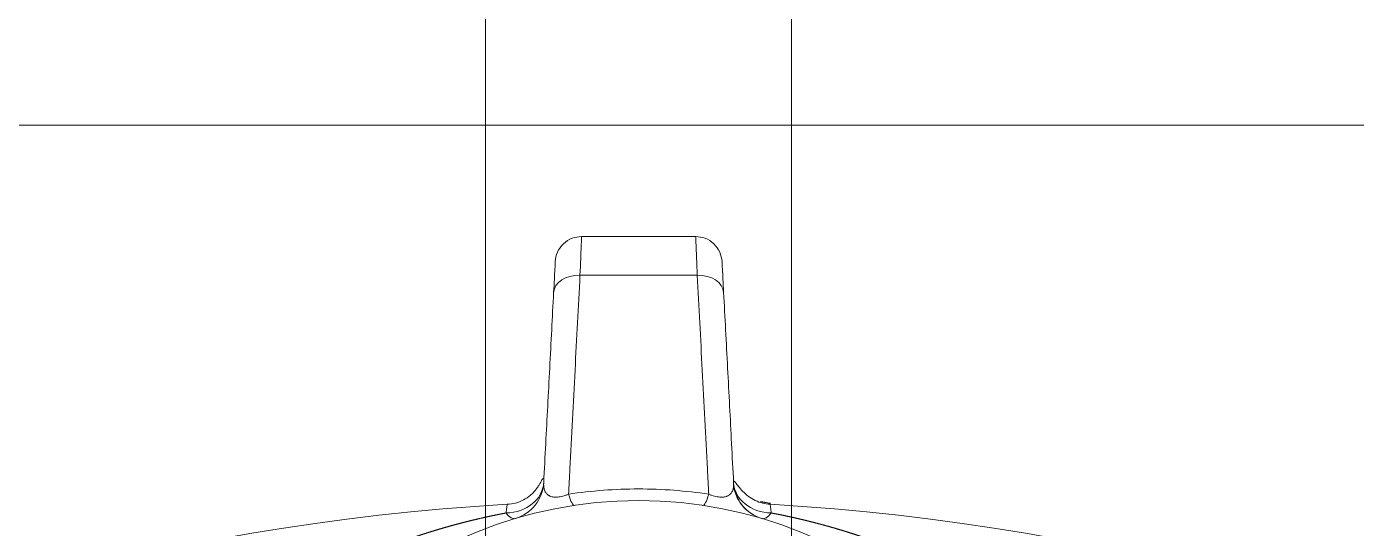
# Model space of a CAD drawing. Header units: millimetres. Extents: x 4664 to 8864, y -38 to 2932.
# Drawn here: x 6568.5 to 6622.4, y 831.6 to 852 of the extents above; entities that cross this region are included whole.
import ezdxf

# ---------------------------------------------------------------- set-up
doc = ezdxf.new("R2010")
doc.units = ezdxf.units.MM

msp = doc.modelspace()

# ---------------------------------------------------------------- linework, layer by layer
at = {"lineweight": 5}
msp.add_line((6632.545, 847.965), (6554.099, 847.965), dxfattribs=at)
msp.add_lwpolyline([(6599.526, 899.326), (6599.526, 815.238), (6587.117, 815.238), (6587.117, 899.326)], close=True, dxfattribs=at)
for centre, radius, start, end in [((6587.866, 833.547), 1.606, 286.5944, 357), ((6598.778, 833.547), 1.606, 183, 253.4056), ((6593.322, 739.226), 93.511, 93.26966, 143.84036), ((6593.322, 815.238), 17.498, 3.0883, 176.9117), ((6593.322, 739.226), 93.511, 36.15958, 86.73036)]:
    msp.add_arc(centre, radius, start, end, dxfattribs=at)
for centre, major_axis, ratio, start_param, end_param in [((6590.943, 841.12), (1.069, -0.056), 0.706622, 1.607812, 3.141593), ((6595.7, 841.12), (-1.069, -0.056), 0.706622, 3.141593, 4.675373), ((6587.866, 833.547), (1.604, -0.084), 0.818023, 4.802609, 6.283185), ((6598.778, 833.547), (-1.604, -0.084), 0.818023, 0, 1.480577), ((6590.478, 834.13), (-0.239, 1.588), 0.147239, 2.345114, 3.141593), ((6596.166, 834.13), (0.239, 1.588), 0.147239, 3.141593, 3.938072), ((6587.866, 833.547), (-0.459, 1.539), 0.312325, 2.494321, 3.141593), ((6598.778, 833.547), (-0.459, -1.539), 0.312325, 0, 0.647272)]:
    msp.add_ellipse(centre, major_axis=major_axis, ratio=ratio, start_param=start_param, end_param=end_param, dxfattribs=at)
for points, knots in [([(6591.009, 843.446), (6590.873, 843.444), (6590.611, 843.396), (6590.252, 843.173), (6590.01, 842.826), (6589.949, 842.567), (6589.94, 842.431)], [0, 0, 0, 0, 0.240773, 0.5, 0.759227, 1, 1, 1, 1]), ([(6590.943, 841.877), (6590.964, 842.375), (6590.981, 842.774), (6590.998, 843.173), (6591.002, 843.275), (6591.008, 843.412), (6591.009, 843.445), (6591.009, 843.446)], [0, 0, 0, 0, 0.500562, 0.500562, 0.750844, 0.750844, 1, 1, 1, 1]), ([(6596.704, 842.431), (6596.695, 842.567), (6596.634, 842.826), (6596.392, 843.173), (6596.033, 843.396), (6595.771, 843.444), (6595.635, 843.446)], [0, 0, 0, 0, 0.240773, 0.5, 0.759227, 1, 1, 1, 1]), ([(6595.7, 841.877), (6595.698, 841.943), (6595.695, 842.007), (6595.69, 842.131), (6595.687, 842.191), (6595.683, 842.308), (6595.68, 842.364), (6595.676, 842.473), (6595.674, 842.526), (6595.67, 842.626), (6595.668, 842.675), (6595.664, 842.767), (6595.662, 842.811), (6595.659, 842.894), (6595.657, 842.934), (6595.654, 843.008), (6595.652, 843.043), (6595.65, 843.108), (6595.648, 843.138), (6595.646, 843.195), (6595.645, 843.22), (6595.643, 843.268), (6595.642, 843.289), (6595.64, 843.327), (6595.639, 843.344), (6595.638, 843.374), (6595.637, 843.387), (6595.636, 843.409), (6595.636, 843.418), (6595.635, 843.432), (6595.635, 843.437), (6595.635, 843.442), (6595.635, 843.444), (6595.635, 843.445), (6595.635, 843.446), (6595.635, 843.446), (6595.635, 843.446), (6595.635, 843.446), (6595.635, 843.446)], [0, 0, 0, 0, 0.062501, 0.062501, 0.125002, 0.125002, 0.187503, 0.187503, 0.250004, 0.250004, 0.312505, 0.312505, 0.375006, 0.375006, 0.437507, 0.437507, 0.500008, 0.500008, 0.562509, 0.562509, 0.62501, 0.62501, 0.687511, 0.687511, 0.750012, 0.750012, 0.812513, 0.812513, 0.875014, 0.875014, 0.937515, 0.937515, 0.968766, 0.984391, 0.992204, 0.99611, 0.99611, 1, 1, 1, 1]), ([(6589.94, 842.431), (6589.94, 842.43), (6589.934, 842.319), (6589.912, 841.893), (6589.895, 841.576), (6589.874, 841.176)], [0, 0, 0, 0, 0.499409, 0.499409, 1, 1, 1, 1]), ([(6596.704, 842.431), (6596.704, 842.43), (6596.71, 842.319), (6596.732, 841.893), (6596.749, 841.576), (6596.77, 841.176)], [0, 0, 0, 0, 0.499409, 0.499409, 1, 1, 1, 1]), ([(6590.478, 832.994), (6590.496, 833.334), (6590.514, 833.674), (6590.601, 835.35), (6590.671, 836.687), (6590.809, 839.309), (6590.876, 840.593), (6590.943, 841.877)], [0, 0, 0, 0, 0.114698, 0.114698, 0.566236, 0.566236, 1, 1, 1, 1]), ([(6596.166, 832.994), (6596.148, 833.334), (6596.13, 833.674), (6596.042, 835.35), (6595.972, 836.687), (6595.835, 839.309), (6595.768, 840.593), (6595.7, 841.877)], [0, 0, 0, 0, 0.114698, 0.114698, 0.566236, 0.566236, 1, 1, 1, 1]), ([(6589.874, 841.176), (6589.848, 840.672), (6589.821, 840.167), (6589.741, 838.63), (6589.687, 837.598), (6589.606, 836.061), (6589.58, 835.557), (6589.525, 834.523), (6589.498, 833.993), (6589.47, 833.463)], [0, 0, 0, 0, 0.196221, 0.196221, 0.597749, 0.597749, 0.793971, 0.793971, 1, 1, 1, 1]), ([(6596.77, 841.176), (6596.796, 840.672), (6596.823, 840.167), (6596.903, 838.63), (6596.957, 837.598), (6597.038, 836.061), (6597.064, 835.557), (6597.118, 834.523), (6597.146, 833.993), (6597.174, 833.463)], [0, 0, 0, 0, 0.196221, 0.196221, 0.597749, 0.597749, 0.793971, 0.793971, 1, 1, 1, 1]), ([(6589.455, 833.635), (6589.447, 833.638), (6589.421, 833.615), (6589.355, 833.492), (6589.256, 833.325), (6589.167, 833.197), (6589.06, 833.068), (6588.894, 832.91), (6588.649, 832.746), (6588.327, 832.626), (6588.104, 832.591), (6587.991, 832.585)], [0, 0, 0, 0, 0.162926, 0.350935, 0.428011, 0.495989, 0.558967, 0.62051, 0.745459, 0.873849, 1, 1, 1, 1]), ([(6589.47, 833.463), (6589.468, 833.428), (6589.468, 833.395), (6589.47, 833.35), (6589.47, 833.338), (6589.472, 833.326)], [0, 0, 0, 0, 0.712643, 0.712643, 1, 1, 1, 1]), ([(6589.472, 833.326), (6589.473, 833.308), (6589.475, 833.29), (6589.482, 833.245), (6589.488, 833.219), (6589.502, 833.169), (6589.511, 833.146), (6589.53, 833.102), (6589.541, 833.082), (6589.564, 833.045), (6589.577, 833.028), (6589.605, 832.996), (6589.62, 832.982), (6589.644, 832.963), (6589.656, 832.954), (6589.671, 832.945), (6589.678, 832.94), (6589.682, 832.938), (6589.684, 832.937), (6589.685, 832.937), (6589.685, 832.936), (6589.685, 832.936), (6589.685, 832.936), (6589.686, 832.936), (6589.686, 832.936), (6589.686, 832.936), (6589.686, 832.936), (6589.686, 832.936), (6589.708, 832.923), (6589.733, 832.913), (6589.785, 832.895), (6589.813, 832.889), (6589.871, 832.879), (6589.901, 832.877), (6589.964, 832.875), (6589.997, 832.876), (6590.065, 832.882), (6590.1, 832.886), (6590.172, 832.899), (6590.209, 832.907), (6590.284, 832.926), (6590.322, 832.938), (6590.399, 832.964), (6590.439, 832.978), (6590.478, 832.994)], [0, 0, 0, 0, 0.040882, 0.040882, 0.10939, 0.10939, 0.177899, 0.177899, 0.246407, 0.246407, 0.314915, 0.314915, 0.383424, 0.383424, 0.417678, 0.434805, 0.443369, 0.447651, 0.449791, 0.450862, 0.451397, 0.451665, 0.451799, 0.451865, 0.451899, 0.451916, 0.451916, 0.451932, 0.451932, 0.520441, 0.520441, 0.588949, 0.588949, 0.657458, 0.657458, 0.725966, 0.725966, 0.794475, 0.794475, 0.862983, 0.862983, 0.931492, 0.931492, 1, 1, 1, 1]), ([(6596.166, 832.994), (6596.205, 832.978), (6596.244, 832.964), (6596.322, 832.938), (6596.36, 832.926), (6596.435, 832.907), (6596.472, 832.899), (6596.544, 832.886), (6596.579, 832.882), (6596.647, 832.876), (6596.68, 832.875), (6596.743, 832.877), (6596.773, 832.88), (6596.831, 832.889), (6596.859, 832.895), (6596.898, 832.908), (6596.917, 832.916), (6596.938, 832.925), (6596.948, 832.931), (6596.954, 832.933), (6596.956, 832.935), (6596.957, 832.936), (6596.958, 832.936), (6596.958, 832.936), (6596.958, 832.936), (6596.959, 832.936), (6596.959, 832.936), (6596.959, 832.936), (6596.959, 832.936), (6596.959, 832.936), (6596.976, 832.946), (6597.009, 832.968), (6597.039, 832.997), (6597.067, 833.028), (6597.08, 833.045), (6597.103, 833.082), (6597.114, 833.102), (6597.133, 833.146), (6597.142, 833.169), (6597.156, 833.219), (6597.162, 833.245), (6597.17, 833.302), (6597.173, 833.331), (6597.176, 833.395), (6597.176, 833.428), (6597.174, 833.463)], [0, 0, 0, 0, 0.0625, 0.0625, 0.125, 0.125, 0.1875, 0.1875, 0.25, 0.25, 0.3125, 0.3125, 0.375, 0.375, 0.4375, 0.4375, 0.46875, 0.484375, 0.492187, 0.496094, 0.498047, 0.499023, 0.499512, 0.499756, 0.499878, 0.499939, 0.499969, 0.499985, 0.499985, 0.5, 0.5, 0.5625, 0.625, 0.625, 0.6875, 0.6875, 0.75, 0.75, 0.8125, 0.8125, 0.875, 0.875, 0.9375, 0.9375, 1, 1, 1, 1]), ([(6598.653, 832.585), (6598.55, 832.59), (6598.345, 832.622), (6598.043, 832.73), (6597.76, 832.907), (6597.527, 833.122), (6597.357, 833.327), (6597.243, 833.479), (6597.202, 833.519), (6597.188, 833.519), (6597.186, 833.519)], [0, 0, 0, 0, 0.111816, 0.226995, 0.344425, 0.47122, 0.616583, 0.785253, 0.976937, 1, 1, 1, 1]), ([(6590.478, 832.994), (6591.416, 833.135), (6592.362, 833.207), (6594.274, 833.207), (6595.228, 833.135), (6596.166, 832.994)], [0, 0, 0, 0, 0.5, 0.5, 1, 1, 1, 1]), ([(6597.885, 832.212), (6597.785, 832.28), (6597.606, 832.43), (6597.33, 832.786), (6597.213, 833.085), (6597.17, 833.297)], [0, 0, 0, 0, 0.27368, 0.535273, 1, 1, 1, 1]), ([(6587.942, 832.233), (6587.948, 832.275), (6587.953, 832.313), (6587.963, 832.383), (6587.967, 832.414), (6587.974, 832.469), (6587.978, 832.492), (6587.983, 832.531), (6587.985, 832.547), (6587.988, 832.57), (6587.989, 832.578), (6587.99, 832.583), (6587.99, 832.584), (6587.99, 832.584)], [0, 0, 0, 0, 0.186131, 0.186131, 0.372262, 0.372262, 0.558393, 0.558393, 0.744524, 0.744524, 0.930655, 0.930655, 1, 1, 1, 1]), ([(6598.271, 832.692), (6598.277, 832.691), (6598.291, 832.688), (6598.313, 832.685), (6598.336, 832.681), (6598.358, 832.677), (6598.381, 832.673), (6598.404, 832.669), (6598.426, 832.665), (6598.449, 832.661), (6598.471, 832.657), (6598.503, 832.652), (6598.542, 832.645), (6598.59, 832.636), (6598.633, 832.629), (6598.66, 832.624), (6598.672, 832.622)], [0, 0, 0, 0, 0.04821, 0.104884, 0.161501, 0.218062, 0.274567, 0.331016, 0.387408, 0.443745, 0.500026, 0.556251, 0.676489, 0.79653, 0.916374, 1, 1, 1, 1]), ([(6598.653, 832.585), (6598.653, 832.585), (6598.654, 832.584), (6598.654, 832.578), (6598.655, 832.571), (6598.659, 832.547), (6598.661, 832.532), (6598.666, 832.493), (6598.669, 832.469), (6598.677, 832.414), (6598.681, 832.383), (6598.691, 832.314), (6598.696, 832.275), (6598.702, 832.233)], [0, 0, 0, 0, 0.086478, 0.086478, 0.269182, 0.269182, 0.451887, 0.451887, 0.634591, 0.634591, 0.817296, 0.817296, 1, 1, 1, 1]), ([(6583.751, 831.088), (6583.758, 831.091), (6583.772, 831.096), (6583.793, 831.104), (6583.815, 831.111), (6583.836, 831.119), (6583.858, 831.127), (6583.88, 831.134), (6583.901, 831.142), (6583.923, 831.15), (6583.945, 831.158), (6583.967, 831.165), (6583.989, 831.173), (6584.011, 831.181), (6584.033, 831.188), (6584.055, 831.196), (6584.077, 831.204), (6584.099, 831.212), (6584.121, 831.219), (6584.144, 831.227), (6584.166, 831.235), (6584.188, 831.242), (6584.211, 831.25), (6584.234, 831.258), (6584.256, 831.265), (6584.279, 831.273), (6584.302, 831.281), (6584.324, 831.288), (6584.347, 831.296), (6584.37, 831.304), (6584.393, 831.311), (6584.416, 831.319), (6584.439, 831.327), (6584.462, 831.334), (6584.486, 831.342), (6584.509, 831.35), (6584.532, 831.357), (6584.555, 831.365), (6584.579, 831.373), (6584.602, 831.38), (6584.626, 831.388), (6584.65, 831.395), (6584.673, 831.403), (6584.697, 831.411), (6584.721, 831.418), (6584.745, 831.426), (6584.768, 831.433), (6584.792, 831.441), (6584.816, 831.449), (6584.841, 831.456), (6584.865, 831.464), (6584.889, 831.471), (6584.913, 831.479), (6584.937, 831.486), (6584.962, 831.494), (6584.986, 831.501), (6585.011, 831.509), (6585.035, 831.516), (6585.06, 831.524), (6585.085, 831.531), (6585.109, 831.539), (6585.134, 831.546), (6585.159, 831.554), (6585.184, 831.561), (6585.209, 831.569), (6585.234, 831.576), (6585.259, 831.584), (6585.284, 831.591), (6585.309, 831.598), (6585.334, 831.606), (6585.36, 831.613), (6585.385, 831.621), (6585.411, 831.628), (6585.436, 831.635), (6585.462, 831.643), (6585.487, 831.65), (6585.513, 831.657), (6585.539, 831.665), (6585.564, 831.672), (6585.59, 831.679), (6585.616, 831.687), (6585.642, 831.694), (6585.668, 831.701), (6585.694, 831.708), (6585.72, 831.716), (6585.746, 831.723), (6585.773, 831.73), (6585.799, 831.737), (6585.825, 831.745), (6585.852, 831.752), (6585.878, 831.759), (6585.905, 831.766), (6585.931, 831.773), (6585.958, 831.78), (6585.985, 831.787), (6586.012, 831.795), (6586.039, 831.802), (6586.065, 831.809), (6586.092, 831.816), (6586.119, 831.823), (6586.146, 831.83), (6586.174, 831.837), (6586.201, 831.844), (6586.228, 831.851), (6586.255, 831.858), (6586.283, 831.865), (6586.31, 831.872), (6586.338, 831.879), (6586.365, 831.886), (6586.393, 831.893), (6586.421, 831.9), (6586.448, 831.906), (6586.476, 831.913), (6586.504, 831.92), (6586.532, 831.927), (6586.56, 831.934), (6586.588, 831.941), (6586.616, 831.947), (6586.644, 831.954), (6586.672, 831.961), (6586.701, 831.968), (6586.729, 831.974), (6586.757, 831.981), (6586.786, 831.988), (6586.814, 831.994), (6586.843, 832.001), (6586.872, 832.008), (6586.9, 832.014), (6586.929, 832.021), (6586.958, 832.028), (6586.987, 832.034), (6587.016, 832.041), (6587.045, 832.047), (6587.074, 832.054), (6587.103, 832.06), (6587.132, 832.067), (6587.161, 832.073), (6587.19, 832.079), (6587.22, 832.086), (6587.249, 832.092), (6587.279, 832.099), (6587.308, 832.105), (6587.338, 832.111), (6587.367, 832.117), (6587.397, 832.124), (6587.427, 832.13), (6587.457, 832.136), (6587.486, 832.142), (6587.516, 832.149), (6587.546, 832.155), (6587.576, 832.161), (6587.607, 832.167), (6587.637, 832.173), (6587.667, 832.179), (6587.697, 832.185), (6587.728, 832.191), (6587.758, 832.197), (6587.788, 832.203), (6587.819, 832.209), (6587.85, 832.215), (6587.88, 832.221), (6587.911, 832.227), (6587.931, 832.231), (6587.942, 832.233)], [0, 0, 0, 0, 0.005187, 0.010387, 0.0156, 0.020825, 0.026064, 0.031314, 0.036578, 0.041854, 0.047143, 0.052445, 0.05776, 0.063087, 0.068427, 0.073779, 0.079145, 0.084523, 0.089914, 0.095318, 0.100734, 0.106163, 0.111605, 0.11706, 0.122527, 0.128007, 0.1335, 0.139006, 0.144525, 0.150056, 0.1556, 0.161157, 0.166726, 0.172308, 0.177903, 0.183511, 0.189132, 0.194765, 0.200411, 0.20607, 0.211742, 0.217427, 0.223124, 0.228834, 0.234557, 0.240293, 0.246041, 0.251802, 0.257576, 0.263363, 0.269163, 0.274975, 0.2808, 0.286638, 0.292489, 0.298353, 0.304229, 0.310119, 0.316021, 0.321936, 0.327863, 0.333804, 0.339757, 0.345723, 0.351702, 0.357694, 0.363699, 0.369716, 0.375746, 0.381789, 0.387845, 0.393914, 0.399995, 0.40609, 0.412197, 0.418317, 0.42445, 0.430596, 0.436754, 0.442926, 0.44911, 0.455307, 0.461517, 0.46774, 0.473975, 0.480224, 0.486485, 0.492759, 0.499046, 0.505346, 0.511659, 0.517984, 0.524323, 0.530674, 0.537038, 0.543415, 0.549805, 0.556207, 0.562623, 0.569051, 0.575493, 0.581947, 0.588414, 0.594894, 0.601386, 0.607892, 0.61441, 0.620942, 0.627486, 0.634043, 0.640613, 0.647196, 0.653791, 0.6604, 0.667021, 0.673656, 0.680303, 0.686963, 0.693636, 0.700321, 0.70702, 0.713732, 0.720456, 0.727193, 0.733944, 0.740707, 0.747483, 0.754271, 0.761073, 0.767888, 0.774715, 0.781556, 0.788409, 0.795275, 0.802154, 0.809046, 0.815951, 0.822868, 0.829799, 0.836742, 0.843699, 0.850668, 0.85765, 0.864645, 0.871653, 0.878674, 0.885708, 0.892754, 0.899814, 0.906886, 0.913971, 0.921069, 0.92818, 0.935304, 0.942441, 0.949591, 0.956754, 0.963929, 0.971117, 0.978319, 0.985533, 0.99276, 1, 1, 1, 1]), ([(6598.702, 832.233), (6598.711, 832.231), (6598.729, 832.228), (6598.756, 832.223), (6598.783, 832.217), (6598.81, 832.212), (6598.836, 832.207), (6598.863, 832.202), (6598.89, 832.197), (6598.916, 832.191), (6598.943, 832.186), (6598.969, 832.181), (6598.996, 832.175), (6599.022, 832.17), (6599.049, 832.165), (6599.075, 832.159), (6599.101, 832.154), (6599.127, 832.149), (6599.154, 832.143), (6599.18, 832.138), (6599.206, 832.132), (6599.232, 832.127), (6599.258, 832.121), (6599.284, 832.116), (6599.31, 832.11), (6599.336, 832.105), (6599.362, 832.099), (6599.387, 832.094), (6599.413, 832.088), (6599.439, 832.083), (6599.464, 832.077), (6599.49, 832.071), (6599.516, 832.066), (6599.541, 832.06), (6599.567, 832.054), (6599.592, 832.049), (6599.617, 832.043), (6599.643, 832.037), (6599.668, 832.032), (6599.693, 832.026), (6599.718, 832.02), (6599.744, 832.014), (6599.769, 832.009), (6599.794, 832.003), (6599.819, 831.997), (6599.844, 831.991), (6599.869, 831.985), (6599.894, 831.979), (6599.918, 831.974), (6599.943, 831.968), (6599.968, 831.962), (6599.993, 831.956), (6600.017, 831.95), (6600.042, 831.944), (6600.066, 831.938), (6600.091, 831.932), (6600.115, 831.926), (6600.14, 831.92), (6600.164, 831.914), (6600.189, 831.908), (6600.213, 831.902), (6600.237, 831.896), (6600.261, 831.89), (6600.285, 831.884), (6600.31, 831.878), (6600.334, 831.872), (6600.358, 831.866), (6600.382, 831.86), (6600.406, 831.854), (6600.429, 831.848), (6600.453, 831.841), (6600.477, 831.835), (6600.501, 831.829), (6600.524, 831.823), (6600.548, 831.817), (6600.572, 831.811), (6600.595, 831.804), (6600.619, 831.798), (6600.642, 831.792), (6600.666, 831.786), (6600.689, 831.779), (6600.712, 831.773), (6600.736, 831.767), (6600.759, 831.761), (6600.782, 831.754), (6600.805, 831.748), (6600.828, 831.742), (6600.851, 831.736), (6600.874, 831.729), (6600.897, 831.723), (6600.92, 831.717), (6600.943, 831.71), (6600.966, 831.704), (6600.989, 831.698), (6601.012, 831.691), (6601.034, 831.685), (6601.057, 831.678), (6601.08, 831.672), (6601.102, 831.666), (6601.125, 831.659), (6601.147, 831.653), (6601.17, 831.646), (6601.192, 831.64), (6601.214, 831.633), (6601.237, 831.627), (6601.259, 831.621), (6601.281, 831.614), (6601.303, 831.608), (6601.325, 831.601), (6601.347, 831.595), (6601.369, 831.588), (6601.391, 831.582), (6601.413, 831.575), (6601.435, 831.569), (6601.457, 831.562), (6601.479, 831.556), (6601.501, 831.549), (6601.522, 831.543), (6601.544, 831.536), (6601.565, 831.529), (6601.587, 831.523), (6601.609, 831.516), (6601.63, 831.51), (6601.651, 831.503), (6601.673, 831.497), (6601.694, 831.49), (6601.716, 831.483), (6601.737, 831.477), (6601.758, 831.47), (6601.779, 831.464), (6601.8, 831.457), (6601.821, 831.45), (6601.842, 831.444), (6601.863, 831.437), (6601.884, 831.431), (6601.905, 831.424), (6601.926, 831.417), (6601.947, 831.411), (6601.968, 831.404), (6601.988, 831.397), (6602.009, 831.391), (6602.03, 831.384), (6602.05, 831.377), (6602.071, 831.371), (6602.091, 831.364), (6602.112, 831.357), (6602.132, 831.351), (6602.152, 831.344), (6602.173, 831.337), (6602.193, 831.331), (6602.213, 831.324), (6602.233, 831.317), (6602.254, 831.31), (6602.274, 831.304), (6602.294, 831.297), (6602.314, 831.29), (6602.334, 831.284), (6602.354, 831.277), (6602.373, 831.27), (6602.393, 831.263), (6602.413, 831.257), (6602.433, 831.25), (6602.453, 831.243), (6602.472, 831.237), (6602.492, 831.23), (6602.511, 831.223), (6602.531, 831.216), (6602.55, 831.21), (6602.57, 831.203), (6602.589, 831.196), (6602.608, 831.189), (6602.628, 831.183), (6602.647, 831.176), (6602.666, 831.169), (6602.685, 831.162), (6602.704, 831.156), (6602.724, 831.149), (6602.743, 831.142), (6602.762, 831.135), (6602.78, 831.129), (6602.799, 831.122), (6602.818, 831.115), (6602.837, 831.108), (6602.856, 831.102), (6602.874, 831.095), (6602.887, 831.09), (6602.893, 831.088)], [0, 0, 0, 0, 0.006336, 0.012661, 0.018977, 0.025284, 0.03158, 0.037866, 0.044142, 0.050409, 0.056666, 0.062913, 0.06915, 0.075377, 0.081594, 0.087801, 0.093999, 0.100186, 0.106364, 0.112532, 0.11869, 0.124838, 0.130976, 0.137105, 0.143223, 0.149332, 0.155431, 0.16152, 0.167599, 0.173668, 0.179727, 0.185777, 0.191816, 0.197846, 0.203866, 0.209876, 0.215876, 0.221866, 0.227847, 0.233817, 0.239778, 0.245729, 0.25167, 0.257601, 0.263522, 0.269433, 0.275335, 0.281226, 0.287108, 0.29298, 0.298842, 0.304694, 0.310536, 0.316369, 0.322192, 0.328004, 0.333807, 0.3396, 0.345383, 0.351157, 0.35692, 0.362674, 0.368417, 0.374151, 0.379875, 0.38559, 0.391294, 0.396988, 0.402673, 0.408348, 0.414013, 0.419668, 0.425313, 0.430949, 0.436574, 0.44219, 0.447796, 0.453392, 0.458978, 0.464554, 0.470121, 0.475677, 0.481224, 0.486761, 0.492288, 0.497806, 0.503313, 0.508811, 0.514298, 0.519776, 0.525244, 0.530703, 0.536151, 0.54159, 0.547018, 0.552437, 0.557846, 0.563246, 0.568635, 0.574015, 0.579385, 0.584744, 0.590095, 0.595435, 0.600765, 0.606086, 0.611397, 0.616698, 0.621989, 0.62727, 0.632542, 0.637804, 0.643056, 0.648298, 0.65353, 0.658753, 0.663965, 0.669168, 0.674361, 0.679544, 0.684718, 0.689881, 0.695035, 0.700179, 0.705313, 0.710438, 0.715552, 0.720657, 0.725752, 0.730837, 0.735913, 0.740978, 0.746034, 0.75108, 0.756116, 0.761143, 0.766159, 0.771166, 0.776163, 0.78115, 0.786128, 0.791095, 0.796053, 0.801001, 0.80594, 0.810868, 0.815787, 0.820696, 0.825595, 0.830484, 0.835364, 0.840234, 0.845094, 0.849944, 0.854785, 0.859615, 0.864436, 0.869248, 0.874049, 0.878841, 0.883623, 0.888395, 0.893157, 0.89791, 0.902653, 0.907386, 0.912109, 0.916823, 0.921526, 0.926221, 0.930905, 0.935579, 0.940244, 0.944899, 0.949545, 0.95418, 0.958806, 0.963422, 0.968028, 0.972625, 0.977212, 0.981789, 0.986356, 0.990914, 0.995462, 1, 1, 1, 1])]:
    msp.add_open_spline(points, degree=3, knots=knots, dxfattribs=at)
for points, degree in [([(6595.635, 843.446), (6591.009, 843.446)], 1), ([(6595.7, 841.877), (6594.115, 841.877), (6592.529, 841.877), (6590.943, 841.877)], 3), ([(6589.474, 833.296), (6589.44, 833.229)], 1)]:
    msp.add_open_spline(points, degree=degree, dxfattribs=at)

doc.saveas('drawing.dxf')
